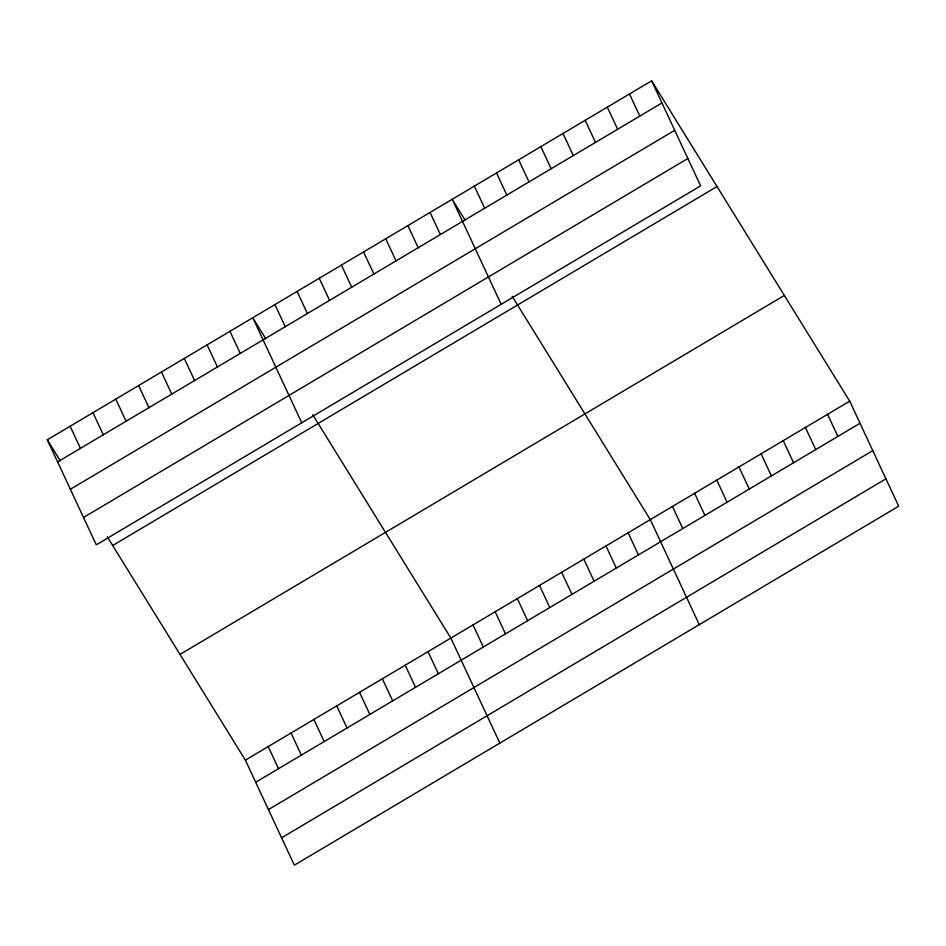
<?xml version="1.0" encoding="UTF-8"?>
<svg xmlns="http://www.w3.org/2000/svg" width="946" height="946" viewBox="0 0 946 946"><rect width="100%" height="100%" fill="white"/><g stroke="black" fill="none" stroke-linecap="round" stroke-linejoin="round"><path stroke-width="1.42" d="M651.64 80.824L700.619 185.854L96.279 544.837L47.3 439.807L651.64 80.824L849.721 401.163L898.7 506.193L294.36 865.176L245.381 760.146L107.288 536.808M57.611 461.908L661.952 102.925M70.371 489.271L674.711 130.3M83.52 517.474L687.86 158.49M112.669 545.511L717.009 186.539M180.012 654.431L784.352 295.448M245.381 760.146L849.721 401.163M255.692 782.247L860.032 423.264M268.451 809.61L872.791 450.639M281.601 837.813L885.941 478.83M465.278 220.43L452.212 199.287L501.179 304.316M512.188 296.299L650.292 519.626L699.271 624.656M265.85 338.893L252.771 317.75L301.75 422.779M312.759 414.762L450.864 638.089L499.831 743.118M47.3 439.807L60.378 460.95M827.561 414.324L837.872 436.437M805.401 427.486L815.712 449.598M629.48 93.985L639.792 116.086M783.241 440.647L793.552 462.76M607.32 107.146L617.632 129.259M761.092 453.82L771.392 475.921M585.16 120.308L595.472 142.42M738.932 466.981L749.232 489.082M563 133.469L573.311 155.582M716.772 480.142L727.072 502.243M540.84 146.642L551.151 168.743M694.612 493.304L704.912 515.404M518.68 159.803L528.991 181.904M672.452 506.465L682.764 528.566M496.52 172.964L506.831 195.065M474.372 186.126L484.671 208.226M628.132 532.787L638.444 554.9M605.972 545.948L616.284 568.061M430.052 212.448L440.351 234.549M583.812 559.121L594.123 581.222M407.892 225.609L418.191 247.722M561.652 572.283L571.963 594.384M385.732 238.77L396.043 260.883M539.492 585.444L549.803 607.545M363.571 251.943L373.883 274.044M517.332 598.605L527.643 620.706M341.411 265.105L351.723 287.206M495.172 611.766L505.483 633.867M319.251 278.266L329.563 300.367M473.024 624.928L483.323 647.029M297.091 291.427L307.403 313.528M274.931 304.588L285.243 326.689M428.03 651.652L438.341 673.753M405.195 665.215L415.507 687.316M229.949 331.313L240.249 353.414M382.373 678.779L392.673 700.88M207.115 344.876L217.426 366.977M359.539 692.342L369.851 714.443M184.281 358.439L194.592 380.54M336.705 705.893L347.016 728.006M161.459 371.991L171.758 394.104M313.871 719.457L324.182 741.569M138.624 385.554L148.936 407.667M291.049 733.02L301.348 755.133M115.79 399.117L126.102 421.23M268.215 746.583L278.526 768.684M92.956 412.681L103.268 434.782M70.134 426.244L80.434 448.345"/></g></svg>
